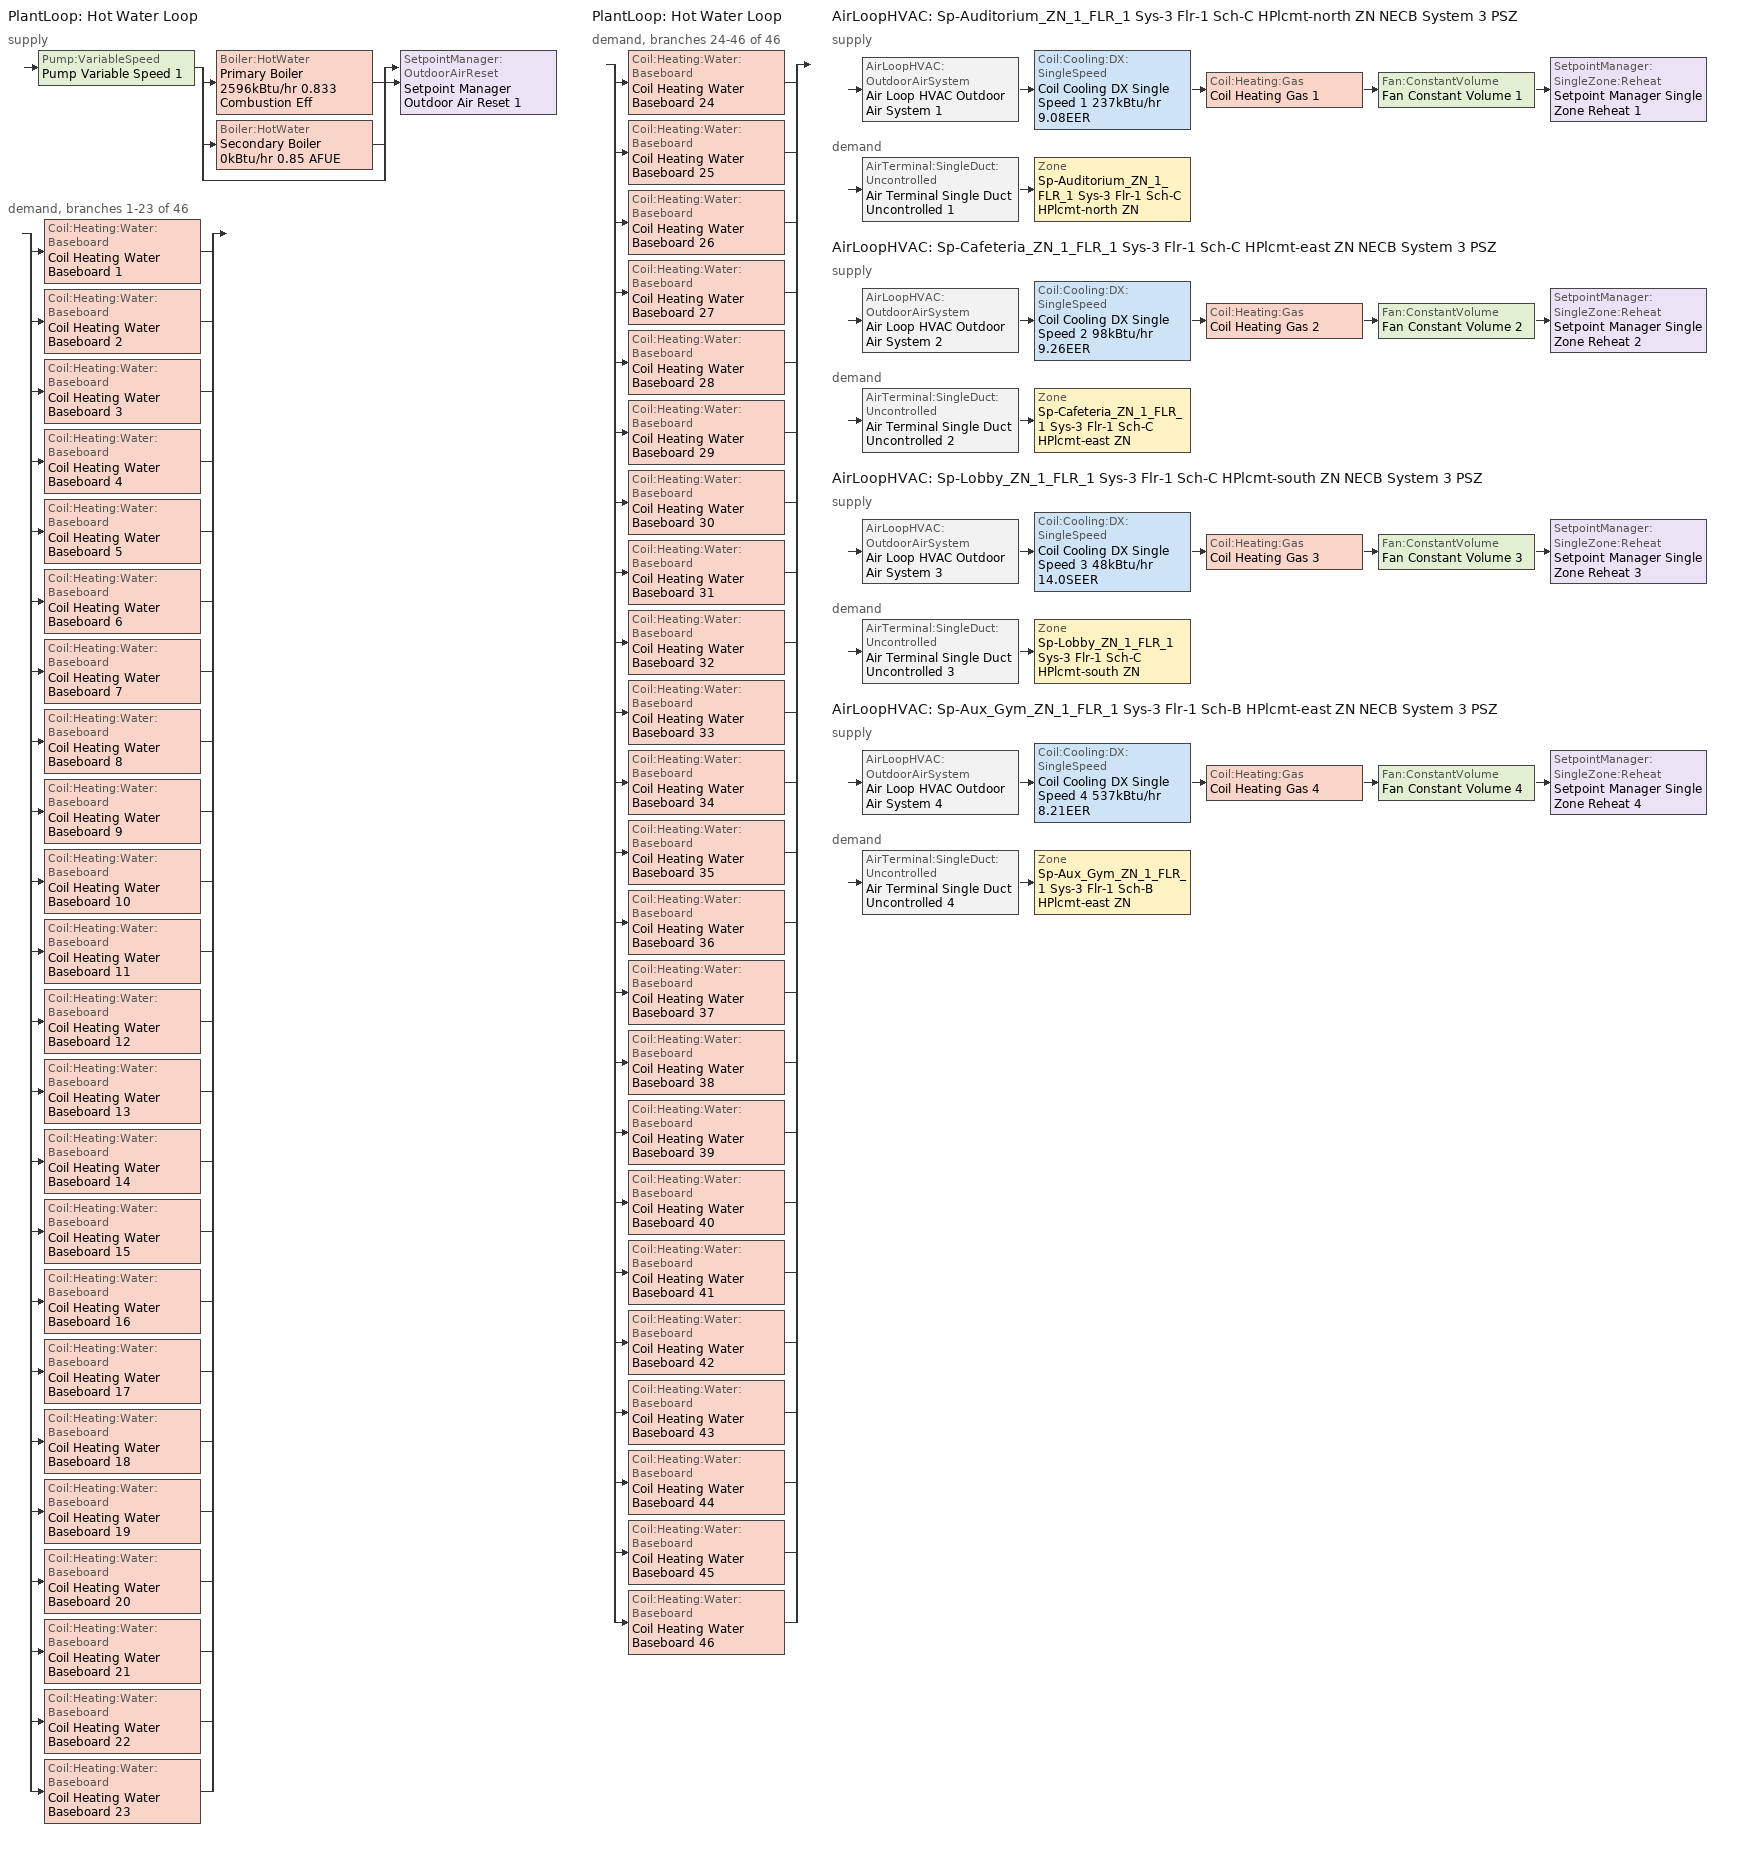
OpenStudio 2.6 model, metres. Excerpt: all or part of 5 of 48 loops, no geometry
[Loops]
PlantLoop 'Hot Water Loop'
 supply: Pump:VariableSpeed 'Pump Variable Speed 1' > split
  | Boiler:HotWater 'Primary Boiler 2596kBtu/hr 0.833 Combustion Eff'
  | Boiler:HotWater 'Secondary Boiler 0kBtu/hr 0.85 AFUE'
  | bypass
  join > SetpointManager:OutdoorAirReset 'Setpoint Manager Outdoor Air Reset 1'
 demand, branches 1-23 of 46: split
  | Coil:Heating:Water:Baseboard 'Coil Heating Water Baseboard 1'
  | Coil:Heating:Water:Baseboard 'Coil Heating Water Baseboard 2'
  | Coil:Heating:Water:Baseboard 'Coil Heating Water Baseboard 3'
  | Coil:Heating:Water:Baseboard 'Coil Heating Water Baseboard 4'
  | Coil:Heating:Water:Baseboard 'Coil Heating Water Baseboard 5'
  | Coil:Heating:Water:Baseboard 'Coil Heating Water Baseboard 6'
  | Coil:Heating:Water:Baseboard 'Coil Heating Water Baseboard 7'
  | Coil:Heating:Water:Baseboard 'Coil Heating Water Baseboard 8'
  | Coil:Heating:Water:Baseboard 'Coil Heating Water Baseboard 9'
  | Coil:Heating:Water:Baseboard 'Coil Heating Water Baseboard 10'
  | Coil:Heating:Water:Baseboard 'Coil Heating Water Baseboard 11'
  | Coil:Heating:Water:Baseboard 'Coil Heating Water Baseboard 12'
  | Coil:Heating:Water:Baseboard 'Coil Heating Water Baseboard 13'
  | Coil:Heating:Water:Baseboard 'Coil Heating Water Baseboard 14'
  | Coil:Heating:Water:Baseboard 'Coil Heating Water Baseboard 15'
  | Coil:Heating:Water:Baseboard 'Coil Heating Water Baseboard 16'
  | Coil:Heating:Water:Baseboard 'Coil Heating Water Baseboard 17'
  | Coil:Heating:Water:Baseboard 'Coil Heating Water Baseboard 18'
  | Coil:Heating:Water:Baseboard 'Coil Heating Water Baseboard 19'
  | Coil:Heating:Water:Baseboard 'Coil Heating Water Baseboard 20'
  | Coil:Heating:Water:Baseboard 'Coil Heating Water Baseboard 21'
  | Coil:Heating:Water:Baseboard 'Coil Heating Water Baseboard 22'
  | Coil:Heating:Water:Baseboard 'Coil Heating Water Baseboard 23'
PlantLoop 'Hot Water Loop'
 demand, branches 24-46 of 46: split
  | Coil:Heating:Water:Baseboard 'Coil Heating Water Baseboard 24'
  | Coil:Heating:Water:Baseboard 'Coil Heating Water Baseboard 25'
  | Coil:Heating:Water:Baseboard 'Coil Heating Water Baseboard 26'
  | Coil:Heating:Water:Baseboard 'Coil Heating Water Baseboard 27'
  | Coil:Heating:Water:Baseboard 'Coil Heating Water Baseboard 28'
  | Coil:Heating:Water:Baseboard 'Coil Heating Water Baseboard 29'
  | Coil:Heating:Water:Baseboard 'Coil Heating Water Baseboard 30'
  | Coil:Heating:Water:Baseboard 'Coil Heating Water Baseboard 31'
  | Coil:Heating:Water:Baseboard 'Coil Heating Water Baseboard 32'
  | Coil:Heating:Water:Baseboard 'Coil Heating Water Baseboard 33'
  | Coil:Heating:Water:Baseboard 'Coil Heating Water Baseboard 34'
  | Coil:Heating:Water:Baseboard 'Coil Heating Water Baseboard 35'
  | Coil:Heating:Water:Baseboard 'Coil Heating Water Baseboard 36'
  | Coil:Heating:Water:Baseboard 'Coil Heating Water Baseboard 37'
  | Coil:Heating:Water:Baseboard 'Coil Heating Water Baseboard 38'
  | Coil:Heating:Water:Baseboard 'Coil Heating Water Baseboard 39'
  | Coil:Heating:Water:Baseboard 'Coil Heating Water Baseboard 40'
  | Coil:Heating:Water:Baseboard 'Coil Heating Water Baseboard 41'
  | Coil:Heating:Water:Baseboard 'Coil Heating Water Baseboard 42'
  | Coil:Heating:Water:Baseboard 'Coil Heating Water Baseboard 43'
  | Coil:Heating:Water:Baseboard 'Coil Heating Water Baseboard 44'
  | Coil:Heating:Water:Baseboard 'Coil Heating Water Baseboard 45'
  | Coil:Heating:Water:Baseboard 'Coil Heating Water Baseboard 46'
AirLoopHVAC 'Sp-Auditorium_ZN_1_FLR_1 Sys-3 Flr-1 Sch-C HPlcmt-north ZN NECB System 3 PSZ'
 supply: AirLoopHVAC:OutdoorAirSystem 'Air Loop HVAC Outdoor Air System 1' > Coil:Cooling:DX:SingleSpeed 'Coil Cooling DX Single Speed 1 237kBtu/hr 9.08EER' > Coil:Heating:Gas 'Coil Heating Gas 1' > Fan:ConstantVolume 'Fan Constant Volume 1' > SetpointManager:SingleZone:Reheat 'Setpoint Manager Single Zone Reheat 1'
 demand: AirTerminal:SingleDuct:Uncontrolled 'Air Terminal Single Duct Uncontrolled 1' > Zone 'Sp-Auditorium_ZN_1_FLR_1 Sys-3 Flr-1 Sch-C HPlcmt-north ZN'
AirLoopHVAC 'Sp-Cafeteria_ZN_1_FLR_1 Sys-3 Flr-1 Sch-C HPlcmt-east ZN NECB System 3 PSZ'
 supply: AirLoopHVAC:OutdoorAirSystem 'Air Loop HVAC Outdoor Air System 2' > Coil:Cooling:DX:SingleSpeed 'Coil Cooling DX Single Speed 2 98kBtu/hr 9.26EER' > Coil:Heating:Gas 'Coil Heating Gas 2' > Fan:ConstantVolume 'Fan Constant Volume 2' > SetpointManager:SingleZone:Reheat 'Setpoint Manager Single Zone Reheat 2'
 demand: AirTerminal:SingleDuct:Uncontrolled 'Air Terminal Single Duct Uncontrolled 2' > Zone 'Sp-Cafeteria_ZN_1_FLR_1 Sys-3 Flr-1 Sch-C HPlcmt-east ZN'
AirLoopHVAC 'Sp-Lobby_ZN_1_FLR_1 Sys-3 Flr-1 Sch-C HPlcmt-south ZN NECB System 3 PSZ'
 supply: AirLoopHVAC:OutdoorAirSystem 'Air Loop HVAC Outdoor Air System 3' > Coil:Cooling:DX:SingleSpeed 'Coil Cooling DX Single Speed 3 48kBtu/hr 14.0SEER' > Coil:Heating:Gas 'Coil Heating Gas 3' > Fan:ConstantVolume 'Fan Constant Volume 3' > SetpointManager:SingleZone:Reheat 'Setpoint Manager Single Zone Reheat 3'
 demand: AirTerminal:SingleDuct:Uncontrolled 'Air Terminal Single Duct Uncontrolled 3' > Zone 'Sp-Lobby_ZN_1_FLR_1 Sys-3 Flr-1 Sch-C HPlcmt-south ZN'
AirLoopHVAC 'Sp-Aux_Gym_ZN_1_FLR_1 Sys-3 Flr-1 Sch-B HPlcmt-east ZN NECB System 3 PSZ'
 supply: AirLoopHVAC:OutdoorAirSystem 'Air Loop HVAC Outdoor Air System 4' > Coil:Cooling:DX:SingleSpeed 'Coil Cooling DX Single Speed 4 537kBtu/hr 8.21EER' > Coil:Heating:Gas 'Coil Heating Gas 4' > Fan:ConstantVolume 'Fan Constant Volume 4' > SetpointManager:SingleZone:Reheat 'Setpoint Manager Single Zone Reheat 4'
 demand: AirTerminal:SingleDuct:Uncontrolled 'Air Terminal Single Duct Uncontrolled 4' > Zone 'Sp-Aux_Gym_ZN_1_FLR_1 Sys-3 Flr-1 Sch-B HPlcmt-east ZN'
[Sizing:Zone] Zone Cooling Design Supply Air Temperature Input Method=SupplyAirTemperature; Zone Cooling Design Supply Air Temperature {C}=13; Zone Cooling Design Supply Air Temperature Difference {deltaC}=11.11; Zone Heating Design Supply Air Temperature Input Method=SupplyAirTemperature; Zone Heating Design Supply Air Temperature {C}=43; Zone Heating Design Supply Air Temperature Difference {deltaC}=11.11; Zone Cooling Design Supply Air Humidity Ratio {kg-H2O/kg-air}=0.0085; Zone Heating Design Supply Air Humidity Ratio {kg-H2O/kg-air}=0.008; Zone Heating Sizing Factor=1.3; Zone Cooling Sizing Factor=1.1; Cooling Design Air Flow Method=DesignDay; Heating Design Air Flow Method=DesignDay; Account for Dedicated Outdoor Air System=No; Dedicated Outdoor Air System Control Strategy=NeutralSupplyAir; Dedicated Outdoor Air Low Setpoint Temperature for Design {C}=autosize; Dedicated Outdoor Air High Setpoint Temperature for Design {C}=autosize
Sp-Auditorium_ZN_1_FLR_1 Sys-3 Flr-1 Sch-C HPlcmt-north ZN; Sp-Cafeteria_ZN_1_FLR_1 Sys-3 Flr-1 Sch-C HPlcmt-east ZN; Sp-Lobby_ZN_1_FLR_1 Sys-3 Flr-1 Sch-C HPlcmt-south ZN; Sp-Aux_Gym_ZN_1_FLR_1 Sys-3 Flr-1 Sch-B HPlcmt-east ZN
[Zone equipment]
Sp-Auditorium_ZN_1_FLR_1 Sys-3 Flr-1 Sch-C HPlcmt-north ZN: Air Terminal Single Duct Uncontrolled 1, Zone HVAC Baseboard Convective Water 1
Sp-Cafeteria_ZN_1_FLR_1 Sys-3 Flr-1 Sch-C HPlcmt-east ZN: Air Terminal Single Duct Uncontrolled 2, Zone HVAC Baseboard Convective Water 2
Sp-Lobby_ZN_1_FLR_1 Sys-3 Flr-1 Sch-C HPlcmt-south ZN: Air Terminal Single Duct Uncontrolled 3, Zone HVAC Baseboard Convective Water 3
Sp-Aux_Gym_ZN_1_FLR_1 Sys-3 Flr-1 Sch-B HPlcmt-east ZN: Air Terminal Single Duct Uncontrolled 4, Zone HVAC Baseboard Convective Water 4
[PlantLoop]
Hot Water Loop: Fluid Type=Water; Glycol Concentration=0; Plant Loop Volume {m3}=Autocalculate; Load Distribution Scheme=Optimal
[Sizing:Plant]
Hot Water Loop: Loop Type=Heating; Design Loop Exit Temperature {C}=82; Loop Design Temperature Difference {deltaC}=16; Sizing Option=NonCoincident; Zone Timesteps in Averaging Window=1; Coincident Sizing Factor Mode=None
[Pump:VariableSpeed]
Pump Variable Speed 1: Motor Efficiency=0.895; Pump Control Type=Intermittent; Skin Loss Radiative Fraction=0.5; Design Power Sizing Method=PowerPerFlowPerPressure; Design Electric Power per Unit Flow Rate {W/(m3/s)}=348701.1; Design Shaft Power per Unit Flow Rate per Unit Head {W-s/m3-Pa}=1.50185; Design Minimum Flow Rate Fraction=0
[Boiler:HotWater] Fuel Type=NaturalGas; Normalized Boiler Efficiency Curve=BOILER-EFFFPLR-NECB2011; Water Outlet Upper Temperature Limit {C}=99; Parasitic Electric Load {W}=0; Sizing Factor=1
Name | Nominal Capacity {W} | Nominal Thermal Efficiency | Minimum Part Load Ratio | Boiler Flow Mode
Primary Boiler 2596kBtu/hr 0.833 Combustion Eff | 760811 | 0.826 | 0.25 | LeavingSetpointModulated
Secondary Boiler 0kBtu/hr 0.85 AFUE | 0.001 | 0.85 |  | ConstantFlow
[SetpointManager:OutdoorAirReset]
Setpoint Manager Outdoor Air Reset 1: Control Variable=Temperature; Setpoint at Outdoor Low Temperature {C}=82; Outdoor Low Temperature {C}=-16; Setpoint at Outdoor High Temperature {C}=60; Outdoor High Temperature {C}=0
[AirLoopHVAC] Design Supply Air Flow Rate {m3/s}=AutoSize
Name | Availability Schedule
Sp-Auditorium_ZN_1_FLR_1 Sys-3 Flr-1 Sch-C HPlcmt-north ZN NECB System 3 PSZ | Sp-Auditorium_ZN_1_FLR_1 Sys-3 Flr-1 Sch-C HPlcmt-north ZN NECB System 3 PSZ Occ Sch
Sp-Cafeteria_ZN_1_FLR_1 Sys-3 Flr-1 Sch-C HPlcmt-east ZN NECB System 3 PSZ | Sp-Cafeteria_ZN_1_FLR_1 Sys-3 Flr-1 Sch-C HPlcmt-east ZN NECB System 3 PSZ Occ Sch
Sp-Lobby_ZN_1_FLR_1 Sys-3 Flr-1 Sch-C HPlcmt-south ZN NECB System 3 PSZ | Sp-Lobby_ZN_1_FLR_1 Sys-3 Flr-1 Sch-C HPlcmt-south ZN NECB System 3 PSZ Occ Sch
Sp-Aux_Gym_ZN_1_FLR_1 Sys-3 Flr-1 Sch-B HPlcmt-east ZN NECB System 3 PSZ | Sp-Aux_Gym_ZN_1_FLR_1 Sys-3 Flr-1 Sch-B HPlcmt-east ZN NECB System 3 PSZ Occ Sch
[Sizing:System] Type of Load to Size On=Sensible; Design Outdoor Air Flow Rate {m3/s}=Autosize; Minimum System Air Flow Ratio=1; Preheat Design Temperature {C}=7; Preheat Design Humidity Ratio {kg-H2O/kg-Air}=0.008; Precool Design Temperature {C}=13; Precool Design Humidity Ratio {kg-H2O/kg-Air}=0.008; Central Cooling Design Supply Air Temperature {C}=13; Central Heating Design Supply Air Temperature {C}=43; Sizing Option=NonCoincident; 100% Outdoor Air in Cooling=No; 100% Outdoor Air in Heating=No; Central Cooling Design Supply Air Humidity Ratio {kg-H2O/kg-Air}=0.0085; Central Heating Design Supply Air Humidity Ratio {kg-H2O/kg-Air}=0.008; Cooling Design Air Flow Method=DesignDay; Cooling Design Air Flow Rate {m3/s}=0; Heating Design Air Flow Method=DesignDay; Heating Design Air Flow Rate {m3/s}=0; System Outdoor Air Method=ZoneSum; Zone Maximum Outdoor Air Fraction=1; Cooling Supply Air Flow Rate Per Floor Area {m3/s-m2}=0.00996765; Cooling Fraction of Autosized Cooling Supply Air Flow Rate=1; Cooling Supply Air Flow Rate Per Unit Cooling Capacity {m3/s-W}=3.94755e-05; Heating Supply Air Flow Rate Per Floor Area {m3/s-m2}=0.00996765; Heating Fraction of Autosized Heating Supply Air Flow Rate=1; Heating Fraction of Autosized Cooling Supply Air Flow Rate=1; Heating Supply Air Flow Rate Per Unit Heating Capacity {m3/s-W}=3.15882e-05; Cooling Design Capacity Method=CoolingDesignCapacity; Cooling Design Capacity {W}=autosize; Cooling Design Capacity Per Floor Area {W/m2}=234.7; Fraction of Autosized Cooling Design Capacity=1; Heating Design Capacity Method=HeatingDesignCapacity; Heating Design Capacity {W}=autosize; Heating Design Capacity Per Floor Area {W/m2}=157; Fraction of Autosized Heating Design Capacity=1; Central Cooling Capacity Control Method=OnOff
Sp-Auditorium_ZN_1_FLR_1 Sys-3 Flr-1 Sch-C HPlcmt-north ZN NECB System 3 PSZ; Sp-Cafeteria_ZN_1_FLR_1 Sys-3 Flr-1 Sch-C HPlcmt-east ZN NECB System 3 PSZ; Sp-Lobby_ZN_1_FLR_1 Sys-3 Flr-1 Sch-C HPlcmt-south ZN NECB System 3 PSZ; Sp-Aux_Gym_ZN_1_FLR_1 Sys-3 Flr-1 Sch-B HPlcmt-east ZN NECB System 3 PSZ
[Fan:ConstantVolume] Availability Schedule=Always On Discrete; Fan Efficiency=0.39975; Pressure Rise {Pa}=640; Maximum Flow Rate {m3/s}=AutoSize; Motor Efficiency=0.615
Fan Constant Volume 1; Fan Constant Volume 2; Fan Constant Volume 3; Fan Constant Volume 4
[Coil:Heating:Gas] Availability Schedule=Always On Discrete; Nominal Capacity {W}=AutoSize; Parasitic Electric Load {W}=0; Part Load Fraction Correlation Curve=FURNACE-EFFPLR-NECB2011; Parasitic Gas Load {W}=0
Name | Gas Burner Efficiency
Coil Heating Gas 1; Coil Heating Gas 2; Coil Heating Gas 4 | 0.81
Coil Heating Gas 3 | 0.924
[Coil:Cooling:DX:SingleSpeed] Availability Schedule=Always On Discrete; Rated Total Cooling Capacity {W}=autosize; Rated Sensible Heat Ratio=autosize; Rated Air Flow Rate {m3/s}=autosize; Rated Evaporator Fan Power Per Volume Flow Rate {W/(m3/s)}=773.3; Total Cooling Capacity Function of Temperature Curve=DXCOOL-NECB2011-REF-CAPFT; Total Cooling Capacity Function of Flow Fraction Curve=DXCOOL-NECB2011-REF-CAPFFLOW; Energy Input Ratio Function of Temperature Curve=DXCOOL-NECB2011-REF-COOLEIRFT; Energy Input Ratio Function of Flow Fraction Curve=DXCOOL-NECB2011-REF-COOLEIRFFLOW; Part Load Fraction Correlation Curve=DXCOOL-NECB2011-REF-COOLPLFFPLR; Condenser Type=AirCooled; Evaporative Condenser Effectiveness=0; Evaporative Condenser Air Flow Rate {m3/s}=Autosize; Evaporative Condenser Pump Rated Power Consumption {W}=Autosize; Crankcase Heater Capacity {W}=0; Maximum Outdoor Dry-Bulb Temperature for Crankcase Heater Operation {C}=0; Basin Heater Capacity {W/K}=0; Basin Heater Setpoint Temperature {C}=10
Name | Rated COP {W/W}
Coil Cooling DX Single Speed 1 237kBtu/hr 9.08EER | 3.23749
Coil Cooling DX Single Speed 2 98kBtu/hr 9.26EER | 3.20098
Coil Cooling DX Single Speed 3 48kBtu/hr 14.0SEER | 3.8248
Coil Cooling DX Single Speed 4 537kBtu/hr 8.21EER | 3.12082
[Controller:OutdoorAir] Minimum Outdoor Air Flow Rate {m3/s}=autosize; Maximum Outdoor Air Flow Rate {m3/s}=Autosize; Economizer Control Action Type=ModulateFlow; Lockout Type=NoLockout; Minimum Limit Type=FixedMinimum; High Humidity Control=No
Name | Economizer Control Type | Minimum Outdoor Air Schedule | Controller Mechanical Ventilation | Heat Recovery Bypass Control Type | Economizer Maximum Limit Dry-Bulb Temperature {C} | Economizer Maximum Limit Enthalpy {J/kg} | Economizer Minimum Limit Dry-Bulb Temperature {C}
Controller Outdoor Air 1 | DifferentialEnthalpy | Sp-Auditorium_ZN_1_FLR_1 Sys-3 Flr-1 Sch-C HPlcmt-north ZN NECB System 3 PSZ Occ Sch | Controller Mechanical Ventilation 1 | BypassWhenOAFlowGreaterThanMinimum
Controller Outdoor Air 2 | DifferentialEnthalpy | Sp-Cafeteria_ZN_1_FLR_1 Sys-3 Flr-1 Sch-C HPlcmt-east ZN NECB System 3 PSZ Occ Sch | Controller Mechanical Ventilation 2 | BypassWhenWithinEconomizerLimits
Controller Outdoor Air 3 | NoEconomizer | Sp-Lobby_ZN_1_FLR_1 Sys-3 Flr-1 Sch-C HPlcmt-south ZN NECB System 3 PSZ Occ Sch | Controller Mechanical Ventilation 3 | BypassWhenWithinEconomizerLimits | 28 | 64000 | -100
Controller Outdoor Air 4 | DifferentialEnthalpy | Sp-Aux_Gym_ZN_1_FLR_1 Sys-3 Flr-1 Sch-B HPlcmt-east ZN NECB System 3 PSZ Occ Sch | Controller Mechanical Ventilation 4 | BypassWhenWithinEconomizerLimits
[Controller:MechanicalVentilation] Availability Schedule=Always On Discrete; System Outdoor Air Method=ZoneSum
Controller Mechanical Ventilation 1; Controller Mechanical Ventilation 2; Controller Mechanical Ventilation 3; Controller Mechanical Ventilation 4
[AirLoopHVAC:OutdoorAirSystem]
Name | Controller
Air Loop HVAC Outdoor Air System 1 | Controller Outdoor Air 1
Air Loop HVAC Outdoor Air System 2 | Controller Outdoor Air 2
Air Loop HVAC Outdoor Air System 3 | Controller Outdoor Air 3
Air Loop HVAC Outdoor Air System 4 | Controller Outdoor Air 4
[SetpointManager:SingleZone:Reheat] Minimum Supply Air Temperature {C}=13; Maximum Supply Air Temperature {C}=43
Name | Control Zone
Setpoint Manager Single Zone Reheat 1 | Sp-Auditorium_ZN_1_FLR_1 Sys-3 Flr-1 Sch-C HPlcmt-north ZN
Setpoint Manager Single Zone Reheat 2 | Sp-Cafeteria_ZN_1_FLR_1 Sys-3 Flr-1 Sch-C HPlcmt-east ZN
Setpoint Manager Single Zone Reheat 3 | Sp-Lobby_ZN_1_FLR_1 Sys-3 Flr-1 Sch-C HPlcmt-south ZN
Setpoint Manager Single Zone Reheat 4 | Sp-Aux_Gym_ZN_1_FLR_1 Sys-3 Flr-1 Sch-B HPlcmt-east ZN
[AirTerminal:SingleDuct:Uncontrolled] Availability Schedule=Always On Discrete; Maximum Air Flow Rate {m3/s}=AutoSize
Air Terminal Single Duct Uncontrolled 1; Air Terminal Single Duct Uncontrolled 2; Air Terminal Single Duct Uncontrolled 3; Air Terminal Single Duct Uncontrolled 4
[Coil:Heating:Water:Baseboard] Heating Design Capacity Method=HeatingDesignCapacity; Heating Design Capacity {W}=autosize; Heating Design Capacity Per Floor Area {W/m2}=0; Fraction of Autosized Heating Design Capacity=0.8
Coil Heating Water Baseboard 1; Coil Heating Water Baseboard 2; Coil Heating Water Baseboard 3; Coil Heating Water Baseboard 4; Coil Heating Water Baseboard 5; Coil Heating Water Baseboard 6; Coil Heating Water Baseboard 7; Coil Heating Water Baseboard 8; Coil Heating Water Baseboard 9; Coil Heating Water Baseboard 10; Coil Heating Water Baseboard 11; Coil Heating Water Baseboard 12; Coil Heating Water Baseboard 13; Coil Heating Water Baseboard 14; Coil Heating Water Baseboard 15; Coil Heating Water Baseboard 16; Coil Heating Water Baseboard 17; Coil Heating Water Baseboard 18; Coil Heating Water Baseboard 19; Coil Heating Water Baseboard 20; Coil Heating Water Baseboard 21; Coil Heating Water Baseboard 22; Coil Heating Water Baseboard 23; Coil Heating Water Baseboard 24; Coil Heating Water Baseboard 25; Coil Heating Water Baseboard 26; Coil Heating Water Baseboard 27; Coil Heating Water Baseboard 28; Coil Heating Water Baseboard 29; Coil Heating Water Baseboard 30; Coil Heating Water Baseboard 31; Coil Heating Water Baseboard 32; Coil Heating Water Baseboard 33; Coil Heating Water Baseboard 34; Coil Heating Water Baseboard 35; Coil Heating Water Baseboard 36; Coil Heating Water Baseboard 37; Coil Heating Water Baseboard 38; Coil Heating Water Baseboard 39; Coil Heating Water Baseboard 40; Coil Heating Water Baseboard 41; Coil Heating Water Baseboard 42; Coil Heating Water Baseboard 43; Coil Heating Water Baseboard 44; Coil Heating Water Baseboard 45; Coil Heating Water Baseboard 46
[ZoneHVAC:Baseboard:Convective:Water] Availability Schedule=Always On Discrete
Name | Heating Coil
Zone HVAC Baseboard Convective Water 1 | Coil Heating Water Baseboard 1
Zone HVAC Baseboard Convective Water 2 | Coil Heating Water Baseboard 2
Zone HVAC Baseboard Convective Water 3 | Coil Heating Water Baseboard 3
Zone HVAC Baseboard Convective Water 4 | Coil Heating Water Baseboard 4
Zone HVAC Baseboard Convective Water 5 | Coil Heating Water Baseboard 5
Zone HVAC Baseboard Convective Water 6 | Coil Heating Water Baseboard 6
Zone HVAC Baseboard Convective Water 7 | Coil Heating Water Baseboard 7
Zone HVAC Baseboard Convective Water 8 | Coil Heating Water Baseboard 8
Zone HVAC Baseboard Convective Water 9 | Coil Heating Water Baseboard 9
Zone HVAC Baseboard Convective Water 10 | Coil Heating Water Baseboard 10
Zone HVAC Baseboard Convective Water 11 | Coil Heating Water Baseboard 11
Zone HVAC Baseboard Convective Water 12 | Coil Heating Water Baseboard 12
Zone HVAC Baseboard Convective Water 13 | Coil Heating Water Baseboard 13
Zone HVAC Baseboard Convective Water 14 | Coil Heating Water Baseboard 14
Zone HVAC Baseboard Convective Water 15 | Coil Heating Water Baseboard 15
Zone HVAC Baseboard Convective Water 16 | Coil Heating Water Baseboard 16
Zone HVAC Baseboard Convective Water 17 | Coil Heating Water Baseboard 17
Zone HVAC Baseboard Convective Water 18 | Coil Heating Water Baseboard 18
Zone HVAC Baseboard Convective Water 19 | Coil Heating Water Baseboard 19
Zone HVAC Baseboard Convective Water 20 | Coil Heating Water Baseboard 20
Zone HVAC Baseboard Convective Water 21 | Coil Heating Water Baseboard 21
Zone HVAC Baseboard Convective Water 22 | Coil Heating Water Baseboard 22
Zone HVAC Baseboard Convective Water 23 | Coil Heating Water Baseboard 23
Zone HVAC Baseboard Convective Water 24 | Coil Heating Water Baseboard 24
Zone HVAC Baseboard Convective Water 25 | Coil Heating Water Baseboard 25
Zone HVAC Baseboard Convective Water 26 | Coil Heating Water Baseboard 26
Zone HVAC Baseboard Convective Water 27 | Coil Heating Water Baseboard 27
Zone HVAC Baseboard Convective Water 28 | Coil Heating Water Baseboard 28
Zone HVAC Baseboard Convective Water 29 | Coil Heating Water Baseboard 29
Zone HVAC Baseboard Convective Water 30 | Coil Heating Water Baseboard 30
Zone HVAC Baseboard Convective Water 31 | Coil Heating Water Baseboard 31
Zone HVAC Baseboard Convective Water 32 | Coil Heating Water Baseboard 32
Zone HVAC Baseboard Convective Water 33 | Coil Heating Water Baseboard 33
Zone HVAC Baseboard Convective Water 34 | Coil Heating Water Baseboard 34
Zone HVAC Baseboard Convective Water 35 | Coil Heating Water Baseboard 35
Zone HVAC Baseboard Convective Water 36 | Coil Heating Water Baseboard 36
Zone HVAC Baseboard Convective Water 37 | Coil Heating Water Baseboard 37
Zone HVAC Baseboard Convective Water 38 | Coil Heating Water Baseboard 38
Zone HVAC Baseboard Convective Water 39 | Coil Heating Water Baseboard 39
Zone HVAC Baseboard Convective Water 40 | Coil Heating Water Baseboard 40
Zone HVAC Baseboard Convective Water 41 | Coil Heating Water Baseboard 41
Zone HVAC Baseboard Convective Water 42 | Coil Heating Water Baseboard 42
Zone HVAC Baseboard Convective Water 43 | Coil Heating Water Baseboard 43
Zone HVAC Baseboard Convective Water 44 | Coil Heating Water Baseboard 44
Zone HVAC Baseboard Convective Water 45 | Coil Heating Water Baseboard 45
Zone HVAC Baseboard Convective Water 46 | Coil Heating Water Baseboard 46
[AvailabilityManager:NightCycle] Control Type=CycleOnAny; Thermostat Tolerance {deltaC}=1; Cycling Run Time {s}=3600
Availability Manager Night Cycle 31; Availability Manager Night Cycle 32; Availability Manager Night Cycle 33; Availability Manager Night Cycle 34; Availability Manager Night Cycle 35; Availability Manager Night Cycle 36; Availability Manager Night Cycle 37; Availability Manager Night Cycle 38; Availability Manager Night Cycle 39; Availability Manager Night Cycle 40; Availability Manager Night Cycle 41; Availability Manager Night Cycle 42; Availability Manager Night Cycle 43; Availability Manager Night Cycle 44; Availability Manager Night Cycle 45
[Schedule:Ruleset]
Name | Default Day Schedule | Summer Design Day Schedule | Winter Design Day Schedule
Sp-Auditorium_ZN_1_FLR_1 Sys-3 Flr-1 Sch-C HPlcmt-north ZN NECB System 3 PSZ Occ Sch | Sp-Auditorium_ZN_1_FLR_1 Sys-3 Flr-1 Sch-C HPlcmt-north ZN NECB System 3 PSZ Occ Sch Default | Sp-Auditorium_ZN_1_FLR_1 Sys-3 Flr-1 Sch-C HPlcmt-north ZN NECB System 3 PSZ Occ Sch Summer Design Day | Sp-Auditorium_ZN_1_FLR_1 Sys-3 Flr-1 Sch-C HPlcmt-north ZN NECB System 3 PSZ Occ Sch Winter Design Day
Sp-Aux_Gym_ZN_1_FLR_1 Sys-3 Flr-1 Sch-B HPlcmt-east ZN NECB System 3 PSZ Occ Sch | Sp-Aux_Gym_ZN_1_FLR_1 Sys-3 Flr-1 Sch-B HPlcmt-east ZN NECB System 3 PSZ Occ Sch Default | Sp-Aux_Gym_ZN_1_FLR_1 Sys-3 Flr-1 Sch-B HPlcmt-east ZN NECB System 3 PSZ Occ Sch Summer Design Day | Sp-Aux_Gym_ZN_1_FLR_1 Sys-3 Flr-1 Sch-B HPlcmt-east ZN NECB System 3 PSZ Occ Sch Winter Design Day
Sp-Cafeteria_ZN_1_FLR_1 Sys-3 Flr-1 Sch-C HPlcmt-east ZN NECB System 3 PSZ Occ Sch | Sp-Cafeteria_ZN_1_FLR_1 Sys-3 Flr-1 Sch-C HPlcmt-east ZN NECB System 3 PSZ Occ Sch Default | Sp-Cafeteria_ZN_1_FLR_1 Sys-3 Flr-1 Sch-C HPlcmt-east ZN NECB System 3 PSZ Occ Sch Summer Design Day | Sp-Cafeteria_ZN_1_FLR_1 Sys-3 Flr-1 Sch-C HPlcmt-east ZN NECB System 3 PSZ Occ Sch Winter Design Day
Sp-Lobby_ZN_1_FLR_1 Sys-3 Flr-1 Sch-C HPlcmt-south ZN NECB System 3 PSZ Occ Sch | Sp-Lobby_ZN_1_FLR_1 Sys-3 Flr-1 Sch-C HPlcmt-south ZN NECB System 3 PSZ Occ Sch Default | Sp-Lobby_ZN_1_FLR_1 Sys-3 Flr-1 Sch-C HPlcmt-south ZN NECB System 3 PSZ Occ Sch Summer Design Day | Sp-Lobby_ZN_1_FLR_1 Sys-3 Flr-1 Sch-C HPlcmt-south ZN NECB System 3 PSZ Occ Sch Winter Design Day
[Schedule:Day]
Sp-Auditorium_ZN_1_FLR_1 Sys-3 Flr-1 Sch-C HPlcmt-north ZN NECB System 3 PSZ Occ Sch Default; Sp-Auditorium_ZN_1_FLR_1 Sys-3 Flr-1 Sch-C HPlcmt-north ZN NECB System 3 PSZ Occ Sch Winter Design Day; Sp-Auditorium_ZN_1_FLR_1 Sys-3 Flr-1 Sch-C HPlcmt-north ZN NECB System 3 PSZ Occ Sch Summer Design Day; Sp-Aux_Gym_ZN_1_FLR_1 Sys-3 Flr-1 Sch-B HPlcmt-east ZN NECB System 3 PSZ Occ Sch Default; Sp-Aux_Gym_ZN_1_FLR_1 Sys-3 Flr-1 Sch-B HPlcmt-east ZN NECB System 3 PSZ Occ Sch Winter Design Day; Sp-Aux_Gym_ZN_1_FLR_1 Sys-3 Flr-1 Sch-B HPlcmt-east ZN NECB System 3 PSZ Occ Sch Summer Design Day; Sp-Cafeteria_ZN_1_FLR_1 Sys-3 Flr-1 Sch-C HPlcmt-east ZN NECB System 3 PSZ Occ Sch Default; Sp-Cafeteria_ZN_1_FLR_1 Sys-3 Flr-1 Sch-C HPlcmt-east ZN NECB System 3 PSZ Occ Sch Winter Design Day; Sp-Cafeteria_ZN_1_FLR_1 Sys-3 Flr-1 Sch-C HPlcmt-east ZN NECB System 3 PSZ Occ Sch Summer Design Day; Sp-Lobby_ZN_1_FLR_1 Sys-3 Flr-1 Sch-C HPlcmt-south ZN NECB System 3 PSZ Occ Sch Default; Sp-Lobby_ZN_1_FLR_1 Sys-3 Flr-1 Sch-C HPlcmt-south ZN NECB System 3 PSZ Occ Sch Winter Design Day; Sp-Lobby_ZN_1_FLR_1 Sys-3 Flr-1 Sch-C HPlcmt-south ZN NECB System 3 PSZ Occ Sch Summer Design Day: 24, 0, 1
Sp-Auditorium_ZN_1_FLR_1 Sys-3 Flr-1 Sch-C HPlcmt-north ZN NECB System 3 PSZ Occ Sch Monday; Sp-Auditorium_ZN_1_FLR_1 Sys-3 Flr-1 Sch-C HPlcmt-north ZN NECB System 3 PSZ Occ Sch Tuesday; Sp-Auditorium_ZN_1_FLR_1 Sys-3 Flr-1 Sch-C HPlcmt-north ZN NECB System 3 PSZ Occ Sch Wednesday; Sp-Auditorium_ZN_1_FLR_1 Sys-3 Flr-1 Sch-C HPlcmt-north ZN NECB System 3 PSZ Occ Sch Thursday; Sp-Auditorium_ZN_1_FLR_1 Sys-3 Flr-1 Sch-C HPlcmt-north ZN NECB System 3 PSZ Occ Sch Friday; Sp-Auditorium_ZN_1_FLR_1 Sys-3 Flr-1 Sch-C HPlcmt-north ZN NECB System 3 PSZ Occ Sch Saturday; Sp-Cafeteria_ZN_1_FLR_1 Sys-3 Flr-1 Sch-C HPlcmt-east ZN NECB System 3 PSZ Occ Sch Monday; Sp-Cafeteria_ZN_1_FLR_1 Sys-3 Flr-1 Sch-C HPlcmt-east ZN NECB System 3 PSZ Occ Sch Tuesday; Sp-Cafeteria_ZN_1_FLR_1 Sys-3 Flr-1 Sch-C HPlcmt-east ZN NECB System 3 PSZ Occ Sch Wednesday; Sp-Cafeteria_ZN_1_FLR_1 Sys-3 Flr-1 Sch-C HPlcmt-east ZN NECB System 3 PSZ Occ Sch Thursday; Sp-Cafeteria_ZN_1_FLR_1 Sys-3 Flr-1 Sch-C HPlcmt-east ZN NECB System 3 PSZ Occ Sch Friday; Sp-Cafeteria_ZN_1_FLR_1 Sys-3 Flr-1 Sch-C HPlcmt-east ZN NECB System 3 PSZ Occ Sch Saturday; Sp-Lobby_ZN_1_FLR_1 Sys-3 Flr-1 Sch-C HPlcmt-south ZN NECB System 3 PSZ Occ Sch Monday; Sp-Lobby_ZN_1_FLR_1 Sys-3 Flr-1 Sch-C HPlcmt-south ZN NECB System 3 PSZ Occ Sch Tuesday; Sp-Lobby_ZN_1_FLR_1 Sys-3 Flr-1 Sch-C HPlcmt-south ZN NECB System 3 PSZ Occ Sch Wednesday; Sp-Lobby_ZN_1_FLR_1 Sys-3 Flr-1 Sch-C HPlcmt-south ZN NECB System 3 PSZ Occ Sch Thursday; Sp-Lobby_ZN_1_FLR_1 Sys-3 Flr-1 Sch-C HPlcmt-south ZN NECB System 3 PSZ Occ Sch Friday; Sp-Lobby_ZN_1_FLR_1 Sys-3 Flr-1 Sch-C HPlcmt-south ZN NECB System 3 PSZ Occ Sch Saturday: 9, 0, 0, 21, 0, 1, 24, 0, 0
Sp-Auditorium_ZN_1_FLR_1 Sys-3 Flr-1 Sch-C HPlcmt-north ZN NECB System 3 PSZ Occ Sch Sunday; Sp-Cafeteria_ZN_1_FLR_1 Sys-3 Flr-1 Sch-C HPlcmt-east ZN NECB System 3 PSZ Occ Sch Sunday; Sp-Lobby_ZN_1_FLR_1 Sys-3 Flr-1 Sch-C HPlcmt-south ZN NECB System 3 PSZ Occ Sch Sunday: 9, 0, 0, 19, 0, 1, 24, 0, 0
Sp-Aux_Gym_ZN_1_FLR_1 Sys-3 Flr-1 Sch-B HPlcmt-east ZN NECB System 3 PSZ Occ Sch Monday; Sp-Aux_Gym_ZN_1_FLR_1 Sys-3 Flr-1 Sch-B HPlcmt-east ZN NECB System 3 PSZ Occ Sch Tuesday; Sp-Aux_Gym_ZN_1_FLR_1 Sys-3 Flr-1 Sch-B HPlcmt-east ZN NECB System 3 PSZ Occ Sch Wednesday; Sp-Aux_Gym_ZN_1_FLR_1 Sys-3 Flr-1 Sch-B HPlcmt-east ZN NECB System 3 PSZ Occ Sch Thursday; Sp-Aux_Gym_ZN_1_FLR_1 Sys-3 Flr-1 Sch-B HPlcmt-east ZN NECB System 3 PSZ Occ Sch Friday: 1, 0, 1, 10, 0, 0, 24, 0, 1
Sp-Aux_Gym_ZN_1_FLR_1 Sys-3 Flr-1 Sch-B HPlcmt-east ZN NECB System 3 PSZ Occ Sch Saturday: 2, 0, 1, 10, 0, 0, 24, 0, 1
Sp-Aux_Gym_ZN_1_FLR_1 Sys-3 Flr-1 Sch-B HPlcmt-east ZN NECB System 3 PSZ Occ Sch Sunday: 1, 0, 0, 2, 0, 1, 11, 0, 0, 23, 0, 1, 24, 0, 0
[Schedule:Rule] Date Specification Type=DateRange; Start Month=1; Start Day=1; End Month=12
Name | Schedule Ruleset | Rule Order | Day Schedule | Apply Monday | End Day | Apply Tuesday | Apply Wednesday | Apply Thursday | Apply Friday | Apply Saturday | Apply Sunday
Sp-Auditorium_ZN_1_FLR_1 Sys-3 Flr-1 Sch-C HPlcmt-north ZN NECB System 3 PSZ Occ Sch Monday Rule | Sp-Auditorium_ZN_1_FLR_1 Sys-3 Flr-1 Sch-C HPlcmt-north ZN NECB System 3 PSZ Occ Sch | 6 | Sp-Auditorium_ZN_1_FLR_1 Sys-3 Flr-1 Sch-C HPlcmt-north ZN NECB System 3 PSZ Occ Sch Monday | Yes | 25
Sp-Auditorium_ZN_1_FLR_1 Sys-3 Flr-1 Sch-C HPlcmt-north ZN NECB System 3 PSZ Occ Sch Tuesday Rule | Sp-Auditorium_ZN_1_FLR_1 Sys-3 Flr-1 Sch-C HPlcmt-north ZN NECB System 3 PSZ Occ Sch | 5 | Sp-Auditorium_ZN_1_FLR_1 Sys-3 Flr-1 Sch-C HPlcmt-north ZN NECB System 3 PSZ Occ Sch Tuesday |  | 26 | Yes
Sp-Auditorium_ZN_1_FLR_1 Sys-3 Flr-1 Sch-C HPlcmt-north ZN NECB System 3 PSZ Occ Sch Wednesday Rule | Sp-Auditorium_ZN_1_FLR_1 Sys-3 Flr-1 Sch-C HPlcmt-north ZN NECB System 3 PSZ Occ Sch | 4 | Sp-Auditorium_ZN_1_FLR_1 Sys-3 Flr-1 Sch-C HPlcmt-north ZN NECB System 3 PSZ Occ Sch Wednesday |  | 27 |  | Yes
Sp-Auditorium_ZN_1_FLR_1 Sys-3 Flr-1 Sch-C HPlcmt-north ZN NECB System 3 PSZ Occ Sch Thursday Rule | Sp-Auditorium_ZN_1_FLR_1 Sys-3 Flr-1 Sch-C HPlcmt-north ZN NECB System 3 PSZ Occ Sch | 3 | Sp-Auditorium_ZN_1_FLR_1 Sys-3 Flr-1 Sch-C HPlcmt-north ZN NECB System 3 PSZ Occ Sch Thursday |  | 28 |  |  | Yes
Sp-Auditorium_ZN_1_FLR_1 Sys-3 Flr-1 Sch-C HPlcmt-north ZN NECB System 3 PSZ Occ Sch Friday Rule | Sp-Auditorium_ZN_1_FLR_1 Sys-3 Flr-1 Sch-C HPlcmt-north ZN NECB System 3 PSZ Occ Sch | 2 | Sp-Auditorium_ZN_1_FLR_1 Sys-3 Flr-1 Sch-C HPlcmt-north ZN NECB System 3 PSZ Occ Sch Friday |  | 29 |  |  |  | Yes
Sp-Auditorium_ZN_1_FLR_1 Sys-3 Flr-1 Sch-C HPlcmt-north ZN NECB System 3 PSZ Occ Sch Saturday Rule | Sp-Auditorium_ZN_1_FLR_1 Sys-3 Flr-1 Sch-C HPlcmt-north ZN NECB System 3 PSZ Occ Sch | 1 | Sp-Auditorium_ZN_1_FLR_1 Sys-3 Flr-1 Sch-C HPlcmt-north ZN NECB System 3 PSZ Occ Sch Saturday |  | 30 |  |  |  |  | Yes
Sp-Auditorium_ZN_1_FLR_1 Sys-3 Flr-1 Sch-C HPlcmt-north ZN NECB System 3 PSZ Occ Sch Sunday Rule | Sp-Auditorium_ZN_1_FLR_1 Sys-3 Flr-1 Sch-C HPlcmt-north ZN NECB System 3 PSZ Occ Sch | 0 | Sp-Auditorium_ZN_1_FLR_1 Sys-3 Flr-1 Sch-C HPlcmt-north ZN NECB System 3 PSZ Occ Sch Sunday |  | 31 |  |  |  |  |  | Yes
Sp-Aux_Gym_ZN_1_FLR_1 Sys-3 Flr-1 Sch-B HPlcmt-east ZN NECB System 3 PSZ Occ Sch Monday Rule | Sp-Aux_Gym_ZN_1_FLR_1 Sys-3 Flr-1 Sch-B HPlcmt-east ZN NECB System 3 PSZ Occ Sch | 6 | Sp-Aux_Gym_ZN_1_FLR_1 Sys-3 Flr-1 Sch-B HPlcmt-east ZN NECB System 3 PSZ Occ Sch Monday | Yes | 25
Sp-Aux_Gym_ZN_1_FLR_1 Sys-3 Flr-1 Sch-B HPlcmt-east ZN NECB System 3 PSZ Occ Sch Tuesday Rule | Sp-Aux_Gym_ZN_1_FLR_1 Sys-3 Flr-1 Sch-B HPlcmt-east ZN NECB System 3 PSZ Occ Sch | 5 | Sp-Aux_Gym_ZN_1_FLR_1 Sys-3 Flr-1 Sch-B HPlcmt-east ZN NECB System 3 PSZ Occ Sch Tuesday |  | 26 | Yes
Sp-Aux_Gym_ZN_1_FLR_1 Sys-3 Flr-1 Sch-B HPlcmt-east ZN NECB System 3 PSZ Occ Sch Wednesday Rule | Sp-Aux_Gym_ZN_1_FLR_1 Sys-3 Flr-1 Sch-B HPlcmt-east ZN NECB System 3 PSZ Occ Sch | 4 | Sp-Aux_Gym_ZN_1_FLR_1 Sys-3 Flr-1 Sch-B HPlcmt-east ZN NECB System 3 PSZ Occ Sch Wednesday |  | 27 |  | Yes
Sp-Aux_Gym_ZN_1_FLR_1 Sys-3 Flr-1 Sch-B HPlcmt-east ZN NECB System 3 PSZ Occ Sch Thursday Rule | Sp-Aux_Gym_ZN_1_FLR_1 Sys-3 Flr-1 Sch-B HPlcmt-east ZN NECB System 3 PSZ Occ Sch | 3 | Sp-Aux_Gym_ZN_1_FLR_1 Sys-3 Flr-1 Sch-B HPlcmt-east ZN NECB System 3 PSZ Occ Sch Thursday |  | 28 |  |  | Yes
Sp-Aux_Gym_ZN_1_FLR_1 Sys-3 Flr-1 Sch-B HPlcmt-east ZN NECB System 3 PSZ Occ Sch Friday Rule | Sp-Aux_Gym_ZN_1_FLR_1 Sys-3 Flr-1 Sch-B HPlcmt-east ZN NECB System 3 PSZ Occ Sch | 2 | Sp-Aux_Gym_ZN_1_FLR_1 Sys-3 Flr-1 Sch-B HPlcmt-east ZN NECB System 3 PSZ Occ Sch Friday |  | 29 |  |  |  | Yes
Sp-Aux_Gym_ZN_1_FLR_1 Sys-3 Flr-1 Sch-B HPlcmt-east ZN NECB System 3 PSZ Occ Sch Saturday Rule | Sp-Aux_Gym_ZN_1_FLR_1 Sys-3 Flr-1 Sch-B HPlcmt-east ZN NECB System 3 PSZ Occ Sch | 1 | Sp-Aux_Gym_ZN_1_FLR_1 Sys-3 Flr-1 Sch-B HPlcmt-east ZN NECB System 3 PSZ Occ Sch Saturday |  | 30 |  |  |  |  | Yes
Sp-Aux_Gym_ZN_1_FLR_1 Sys-3 Flr-1 Sch-B HPlcmt-east ZN NECB System 3 PSZ Occ Sch Sunday Rule | Sp-Aux_Gym_ZN_1_FLR_1 Sys-3 Flr-1 Sch-B HPlcmt-east ZN NECB System 3 PSZ Occ Sch | 0 | Sp-Aux_Gym_ZN_1_FLR_1 Sys-3 Flr-1 Sch-B HPlcmt-east ZN NECB System 3 PSZ Occ Sch Sunday |  | 31 |  |  |  |  |  | Yes
Sp-Cafeteria_ZN_1_FLR_1 Sys-3 Flr-1 Sch-C HPlcmt-east ZN NECB System 3 PSZ Occ Sch Monday Rule | Sp-Cafeteria_ZN_1_FLR_1 Sys-3 Flr-1 Sch-C HPlcmt-east ZN NECB System 3 PSZ Occ Sch | 6 | Sp-Cafeteria_ZN_1_FLR_1 Sys-3 Flr-1 Sch-C HPlcmt-east ZN NECB System 3 PSZ Occ Sch Monday | Yes | 25
Sp-Cafeteria_ZN_1_FLR_1 Sys-3 Flr-1 Sch-C HPlcmt-east ZN NECB System 3 PSZ Occ Sch Tuesday Rule | Sp-Cafeteria_ZN_1_FLR_1 Sys-3 Flr-1 Sch-C HPlcmt-east ZN NECB System 3 PSZ Occ Sch | 5 | Sp-Cafeteria_ZN_1_FLR_1 Sys-3 Flr-1 Sch-C HPlcmt-east ZN NECB System 3 PSZ Occ Sch Tuesday |  | 26 | Yes
Sp-Cafeteria_ZN_1_FLR_1 Sys-3 Flr-1 Sch-C HPlcmt-east ZN NECB System 3 PSZ Occ Sch Wednesday Rule | Sp-Cafeteria_ZN_1_FLR_1 Sys-3 Flr-1 Sch-C HPlcmt-east ZN NECB System 3 PSZ Occ Sch | 4 | Sp-Cafeteria_ZN_1_FLR_1 Sys-3 Flr-1 Sch-C HPlcmt-east ZN NECB System 3 PSZ Occ Sch Wednesday |  | 27 |  | Yes
Sp-Cafeteria_ZN_1_FLR_1 Sys-3 Flr-1 Sch-C HPlcmt-east ZN NECB System 3 PSZ Occ Sch Thursday Rule | Sp-Cafeteria_ZN_1_FLR_1 Sys-3 Flr-1 Sch-C HPlcmt-east ZN NECB System 3 PSZ Occ Sch | 3 | Sp-Cafeteria_ZN_1_FLR_1 Sys-3 Flr-1 Sch-C HPlcmt-east ZN NECB System 3 PSZ Occ Sch Thursday |  | 28 |  |  | Yes
Sp-Cafeteria_ZN_1_FLR_1 Sys-3 Flr-1 Sch-C HPlcmt-east ZN NECB System 3 PSZ Occ Sch Friday Rule | Sp-Cafeteria_ZN_1_FLR_1 Sys-3 Flr-1 Sch-C HPlcmt-east ZN NECB System 3 PSZ Occ Sch | 2 | Sp-Cafeteria_ZN_1_FLR_1 Sys-3 Flr-1 Sch-C HPlcmt-east ZN NECB System 3 PSZ Occ Sch Friday |  | 29 |  |  |  | Yes
Sp-Cafeteria_ZN_1_FLR_1 Sys-3 Flr-1 Sch-C HPlcmt-east ZN NECB System 3 PSZ Occ Sch Saturday Rule | Sp-Cafeteria_ZN_1_FLR_1 Sys-3 Flr-1 Sch-C HPlcmt-east ZN NECB System 3 PSZ Occ Sch | 1 | Sp-Cafeteria_ZN_1_FLR_1 Sys-3 Flr-1 Sch-C HPlcmt-east ZN NECB System 3 PSZ Occ Sch Saturday |  | 30 |  |  |  |  | Yes
Sp-Cafeteria_ZN_1_FLR_1 Sys-3 Flr-1 Sch-C HPlcmt-east ZN NECB System 3 PSZ Occ Sch Sunday Rule | Sp-Cafeteria_ZN_1_FLR_1 Sys-3 Flr-1 Sch-C HPlcmt-east ZN NECB System 3 PSZ Occ Sch | 0 | Sp-Cafeteria_ZN_1_FLR_1 Sys-3 Flr-1 Sch-C HPlcmt-east ZN NECB System 3 PSZ Occ Sch Sunday |  | 31 |  |  |  |  |  | Yes
Sp-Lobby_ZN_1_FLR_1 Sys-3 Flr-1 Sch-C HPlcmt-south ZN NECB System 3 PSZ Occ Sch Monday Rule | Sp-Lobby_ZN_1_FLR_1 Sys-3 Flr-1 Sch-C HPlcmt-south ZN NECB System 3 PSZ Occ Sch | 6 | Sp-Lobby_ZN_1_FLR_1 Sys-3 Flr-1 Sch-C HPlcmt-south ZN NECB System 3 PSZ Occ Sch Monday | Yes | 25
Sp-Lobby_ZN_1_FLR_1 Sys-3 Flr-1 Sch-C HPlcmt-south ZN NECB System 3 PSZ Occ Sch Tuesday Rule | Sp-Lobby_ZN_1_FLR_1 Sys-3 Flr-1 Sch-C HPlcmt-south ZN NECB System 3 PSZ Occ Sch | 5 | Sp-Lobby_ZN_1_FLR_1 Sys-3 Flr-1 Sch-C HPlcmt-south ZN NECB System 3 PSZ Occ Sch Tuesday |  | 26 | Yes
Sp-Lobby_ZN_1_FLR_1 Sys-3 Flr-1 Sch-C HPlcmt-south ZN NECB System 3 PSZ Occ Sch Wednesday Rule | Sp-Lobby_ZN_1_FLR_1 Sys-3 Flr-1 Sch-C HPlcmt-south ZN NECB System 3 PSZ Occ Sch | 4 | Sp-Lobby_ZN_1_FLR_1 Sys-3 Flr-1 Sch-C HPlcmt-south ZN NECB System 3 PSZ Occ Sch Wednesday |  | 27 |  | Yes
Sp-Lobby_ZN_1_FLR_1 Sys-3 Flr-1 Sch-C HPlcmt-south ZN NECB System 3 PSZ Occ Sch Thursday Rule | Sp-Lobby_ZN_1_FLR_1 Sys-3 Flr-1 Sch-C HPlcmt-south ZN NECB System 3 PSZ Occ Sch | 3 | Sp-Lobby_ZN_1_FLR_1 Sys-3 Flr-1 Sch-C HPlcmt-south ZN NECB System 3 PSZ Occ Sch Thursday |  | 28 |  |  | Yes
Sp-Lobby_ZN_1_FLR_1 Sys-3 Flr-1 Sch-C HPlcmt-south ZN NECB System 3 PSZ Occ Sch Friday Rule | Sp-Lobby_ZN_1_FLR_1 Sys-3 Flr-1 Sch-C HPlcmt-south ZN NECB System 3 PSZ Occ Sch | 2 | Sp-Lobby_ZN_1_FLR_1 Sys-3 Flr-1 Sch-C HPlcmt-south ZN NECB System 3 PSZ Occ Sch Friday |  | 29 |  |  |  | Yes
Sp-Lobby_ZN_1_FLR_1 Sys-3 Flr-1 Sch-C HPlcmt-south ZN NECB System 3 PSZ Occ Sch Saturday Rule | Sp-Lobby_ZN_1_FLR_1 Sys-3 Flr-1 Sch-C HPlcmt-south ZN NECB System 3 PSZ Occ Sch | 1 | Sp-Lobby_ZN_1_FLR_1 Sys-3 Flr-1 Sch-C HPlcmt-south ZN NECB System 3 PSZ Occ Sch Saturday |  | 30 |  |  |  |  | Yes
Sp-Lobby_ZN_1_FLR_1 Sys-3 Flr-1 Sch-C HPlcmt-south ZN NECB System 3 PSZ Occ Sch Sunday Rule | Sp-Lobby_ZN_1_FLR_1 Sys-3 Flr-1 Sch-C HPlcmt-south ZN NECB System 3 PSZ Occ Sch | 0 | Sp-Lobby_ZN_1_FLR_1 Sys-3 Flr-1 Sch-C HPlcmt-south ZN NECB System 3 PSZ Occ Sch Sunday |  | 31 |  |  |  |  |  | Yes
[Schedule:Constant]
Always On Discrete: Value=1
[Curve:Biquadratic] Minimum Value of x=13; Maximum Value of x=24; Minimum Value of y=24; Maximum Value of y=46
Name | Coefficient1 Constant | Coefficient2 x | Coefficient3 x**2 | Coefficient4 y | Coefficient5 y**2 | Coefficient6 x*y
DXCOOL-NECB2011-REF-CAPFT | 0.867905 | 0.0142459 | 0.00055436 | -0.0075575 | 3.3e-05 | -0.0001918
DXCOOL-NECB2011-REF-COOLEIRFT | 0.116936 | 0.0284933 | -0.0004112 | 0.0214108 | 0.00016103 | -0.0006791
[Curve:Quadratic] Coefficient1 Constant=1; Coefficient2 x=0; Coefficient3 x**2=0; Minimum Value of x=0; Maximum Value of x=1
DXCOOL-NECB2011-REF-CAPFFLOW; DXCOOL-NECB2011-REF-COOLEIRFFLOW
[Curve:Cubic] Maximum Value of x=1
Name | Coefficient1 Constant | Coefficient2 x | Coefficient3 x**2 | Coefficient4 x**3 | Minimum Value of x
DXCOOL-NECB2011-REF-COOLPLFFPLR | 0.0277 | 4.9151 | -8.184 | 4.2702 | 0.7
BOILER-EFFFPLR-NECB2011 | 0.2901 | 2.6664 | -3.764 | 1.82 | 0
FURNACE-EFFPLR-NECB2011 | 0.7277 | 1.0667 | -1.5174 | 0.7282 | 0
